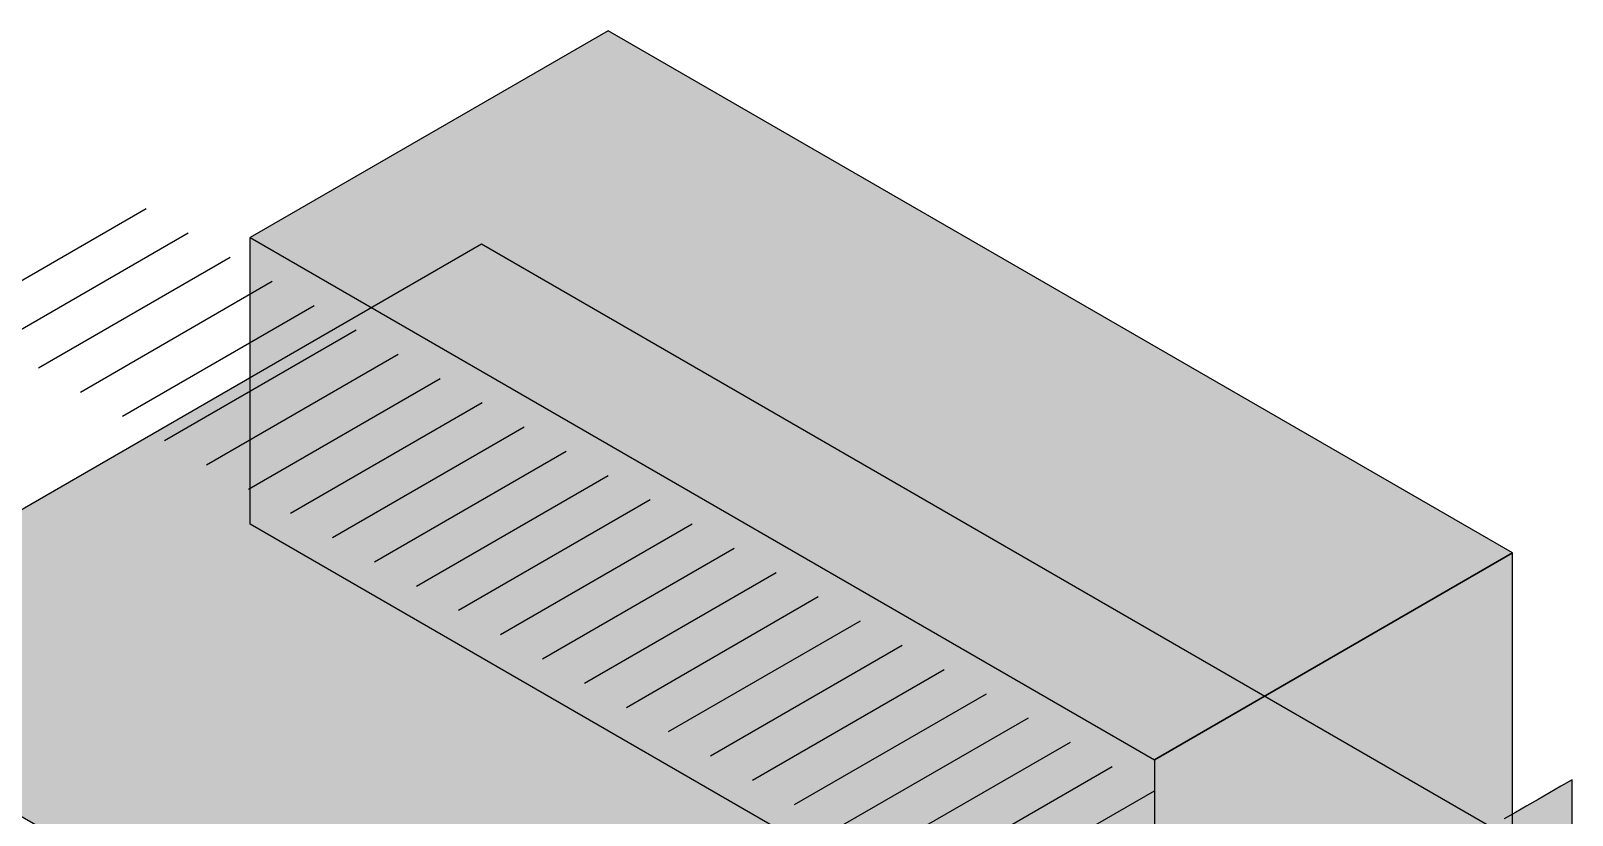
# Model space of a CAD drawing. Header units: millimetres. Extents: x -14722 to 26847, y -2950 to 35120.
# Drawn here: x -779 to 16697, y 26227 to 35120 of the extents above; entities that cross this region are included whole.
import ezdxf

# ---------------------------------------------------------------- set-up
doc = ezdxf.new("R2010")
doc.units = ezdxf.units.MM
doc.header["$LTSCALE"] = 20
doc.layers.add('A-ANNO-PATT', color=8, linetype='CONTINUOUS', lineweight=9)
doc.layers.add('A-FLOR', color=7, linetype='CONTINUOUS', lineweight=25)

msp = doc.modelspace()

# ---------------------------------------------------------------- hatches: boundary and pattern name
at = {"layer": 'A-ANNO-PATT'}
for points in [[(11960, 26855), (16021, 29200), (5768, 35120), (1706, 32775)], [(11960, 26855), (16021, 29200), (5768, 35120), (1706, 32775)], [(11960, 26855), (16021, 29200), (5768, 35120), (1706, 32775)], [(7794, 21200), (16021, 25950), (4330, 32700), (-3897, 27950)], [(7794, 21200), (16021, 25950), (4330, 32700), (-3897, 27950)], [(7794, 21200), (16021, 25950), (4330, 32700), (-3897, 27950)], [(11960, 23605), (1706, 29525), (1706, 32775), (11960, 26855)], [(11960, 23605), (1706, 29525), (1706, 32775), (11960, 26855)], [(11960, 23605), (1706, 29525), (1706, 32775), (11960, 26855)], [(11960, 23605), (16021, 25950), (16021, 29200), (11960, 26855)], [(11960, 23605), (16021, 25950), (16021, 29200), (11960, 26855)], [(11960, 23605), (16021, 25950), (16021, 29200), (11960, 26855)], [(8470, 20780), (8598, 20854), (8727, 20928), (8855, 21003), (8984, 21077), (9112, 21151), (9241, 21225), (9370, 21300), (9498, 21374), (9627, 21448), (9755, 21522), (9884, 21596), (10012, 21671), (10141, 21745), (10269, 21819), (10398, 21893), (10532, 21964), (10682, 22026), (10846, 22080), (11024, 22126), (11214, 22164), (11414, 22198), (11621, 22227), (11832, 22253), (12045, 22278), (12257, 22304), (12465, 22333), (12666, 22365), (12858, 22403), (13038, 22447), (13204, 22500), (13356, 22560), (13493, 22630), (13613, 22709), (13719, 22796), (13809, 22893), (13886, 22997), (13952, 23107), (14008, 23223), (14057, 23343), (14102, 23466), (14146, 23589), (14192, 23711), (14242, 23830), (14299, 23946), (14366, 24055), (14445, 24158), (14538, 24253), (14646, 24339), (14769, 24417), (14897, 24491), (15026, 24565), (15154, 24639), (15283, 24714), (15411, 24788), (15540, 24862), (15669, 24936), (15797, 25010), (15926, 25085), (16054, 25159), (16183, 25233), (16311, 25307), (16440, 25382), (16568, 25456), (16697, 25530), (16697, 26630), (16568, 26556), (16440, 26482), (16311, 26407), (16183, 26333), (16054, 26259), (15926, 26185), (15797, 26110), (15669, 26036), (15540, 25962), (15411, 25888), (15283, 25814), (15154, 25739), (15026, 25665), (14897, 25591), (14769, 25517), (14646, 25439), (14538, 25353), (14445, 25258), (14366, 25155), (14299, 25046), (14242, 24930), (14192, 24811), (14146, 24689), (14102, 24566), (14057, 24443), (14008, 24323), (13952, 24207), (13886, 24097), (13809, 23993), (13719, 23896), (13613, 23809), (13493, 23730), (13356, 23660), (13204, 23600), (13038, 23547), (12858, 23503), (12666, 23465), (12465, 23433), (12257, 23404), (12045, 23378), (11832, 23353), (11621, 23327), (11414, 23298), (11214, 23264), (11024, 23226), (10846, 23180), (10682, 23126), (10532, 23064), (10398, 22993), (10269, 22919), (10141, 22845), (10012, 22771), (9884, 22696), (9755, 22622), (9627, 22548), (9498, 22474), (9370, 22400), (9241, 22325), (9112, 22251), (8984, 22177), (8855, 22103), (8727, 22028), (8598, 21954), (8470, 21880)]]:
    msp.add_hatch(color=7, dxfattribs=at).paths.add_polyline_path(points)

# ---------------------------------------------------------------- linework, layer by layer
at = {"layer": 'A-FLOR'}
for points in [[(11960, 26855), (16021, 29200), (5768, 35120), (1706, 32775)], [(11960, 26855), (16021, 29200), (5768, 35120), (1706, 32775)], [(11960, 26855), (16021, 29200), (5768, 35120), (1706, 32775)], [(7794, 21200), (16021, 25950), (4330, 32700), (-3897, 27950)], [(7794, 21200), (16021, 25950), (4330, 32700), (-3897, 27950)], [(7794, 21200), (16021, 25950), (4330, 32700), (-3897, 27950)], [(11960, 23605), (1706, 29525), (1706, 32775), (11960, 26855)], [(11960, 23605), (1706, 29525), (1706, 32775), (11960, 26855)], [(11960, 23605), (1706, 29525), (1706, 32775), (11960, 26855)], [(11960, 23605), (16021, 25950), (16021, 29200), (11960, 26855)], [(11960, 23605), (16021, 25950), (16021, 29200), (11960, 26855)], [(11960, 23605), (16021, 25950), (16021, 29200), (11960, 26855)]]:
    msp.add_lwpolyline(points, close=True, dxfattribs=at)
for points in [[(-1645, 31850), (528, 33105)], [(-1645, 31850), (528, 33105)], [(-1645, 31850), (528, 33105)], [(-1169, 31575), (1005, 32830)], [(-1169, 31575), (1005, 32830)], [(-1169, 31575), (1005, 32830)], [(-693, 31300), (1481, 32555)], [(-693, 31300), (1481, 32555)], [(-693, 31300), (1481, 32555)], [(-217, 31025), (1957, 32280)], [(-217, 31025), (1957, 32280)], [(-217, 31025), (1957, 32280)], [(260, 30750), (2434, 32005)], [(260, 30750), (2434, 32005)], [(260, 30750), (2434, 32005)], [(736, 30475), (2910, 31730)], [(736, 30475), (2910, 31730)], [(736, 30475), (2910, 31730)], [(1212, 30200), (3386, 31455)], [(1212, 30200), (3386, 31455)], [(1212, 30200), (3386, 31455)], [(1689, 29925), (3862, 31180)], [(1689, 29925), (3862, 31180)], [(1689, 29925), (3862, 31180)], [(2165, 29650), (4339, 30905)], [(2165, 29650), (4339, 30905)], [(2165, 29650), (4339, 30905)], [(2641, 29375), (4815, 30630)], [(2641, 29375), (4815, 30630)], [(2641, 29375), (4815, 30630)], [(3118, 29100), (5291, 30355)], [(3118, 29100), (5291, 30355)], [(3118, 29100), (5291, 30355)], [(3594, 28825), (5768, 30080)], [(3594, 28825), (5768, 30080)], [(3594, 28825), (5768, 30080)], [(4070, 28550), (6244, 29805)], [(4070, 28550), (6244, 29805)], [(4070, 28550), (6244, 29805)], [(4547, 28275), (6720, 29530)], [(4547, 28275), (6720, 29530)], [(4547, 28275), (6720, 29530)], [(5023, 28000), (7197, 29255)], [(5023, 28000), (7197, 29255)], [(5023, 28000), (7197, 29255)], [(5499, 27725), (7673, 28980)], [(5499, 27725), (7673, 28980)], [(5499, 27725), (7673, 28980)], [(5976, 27450), (8149, 28705)], [(5976, 27450), (8149, 28705)], [(5976, 27450), (8149, 28705)], [(6452, 27175), (8626, 28430)], [(6452, 27175), (8626, 28430)], [(6452, 27175), (8626, 28430)], [(6928, 26900), (9102, 28155)], [(6928, 26900), (9102, 28155)], [(6928, 26900), (9102, 28155)], [(7405, 26625), (9578, 27880)], [(7405, 26625), (9578, 27880)], [(7405, 26625), (9578, 27880)], [(7881, 26350), (10055, 27605)], [(7881, 26350), (10055, 27605)], [(7881, 26350), (10055, 27605)], [(8357, 26075), (10531, 27330)], [(8357, 26075), (10531, 27330)], [(8357, 26075), (10531, 27330)], [(8833, 25800), (11007, 27055)], [(8833, 25800), (11007, 27055)], [(8833, 25800), (11007, 27055)], [(9310, 25525), (11483, 26780)], [(9310, 25525), (11483, 26780)], [(9310, 25525), (11483, 26780)], [(16697, 25530), (16697, 26630), (16568, 26556), (16440, 26482), (16311, 26407), (16183, 26333), (16054, 26259), (15926, 26185)], [(9786, 25250), (11960, 26505)], [(9786, 25250), (11960, 26505)], [(9786, 25250), (11960, 26505)]]:
    msp.add_lwpolyline(points, dxfattribs=at)

doc.saveas('drawing.dxf')
